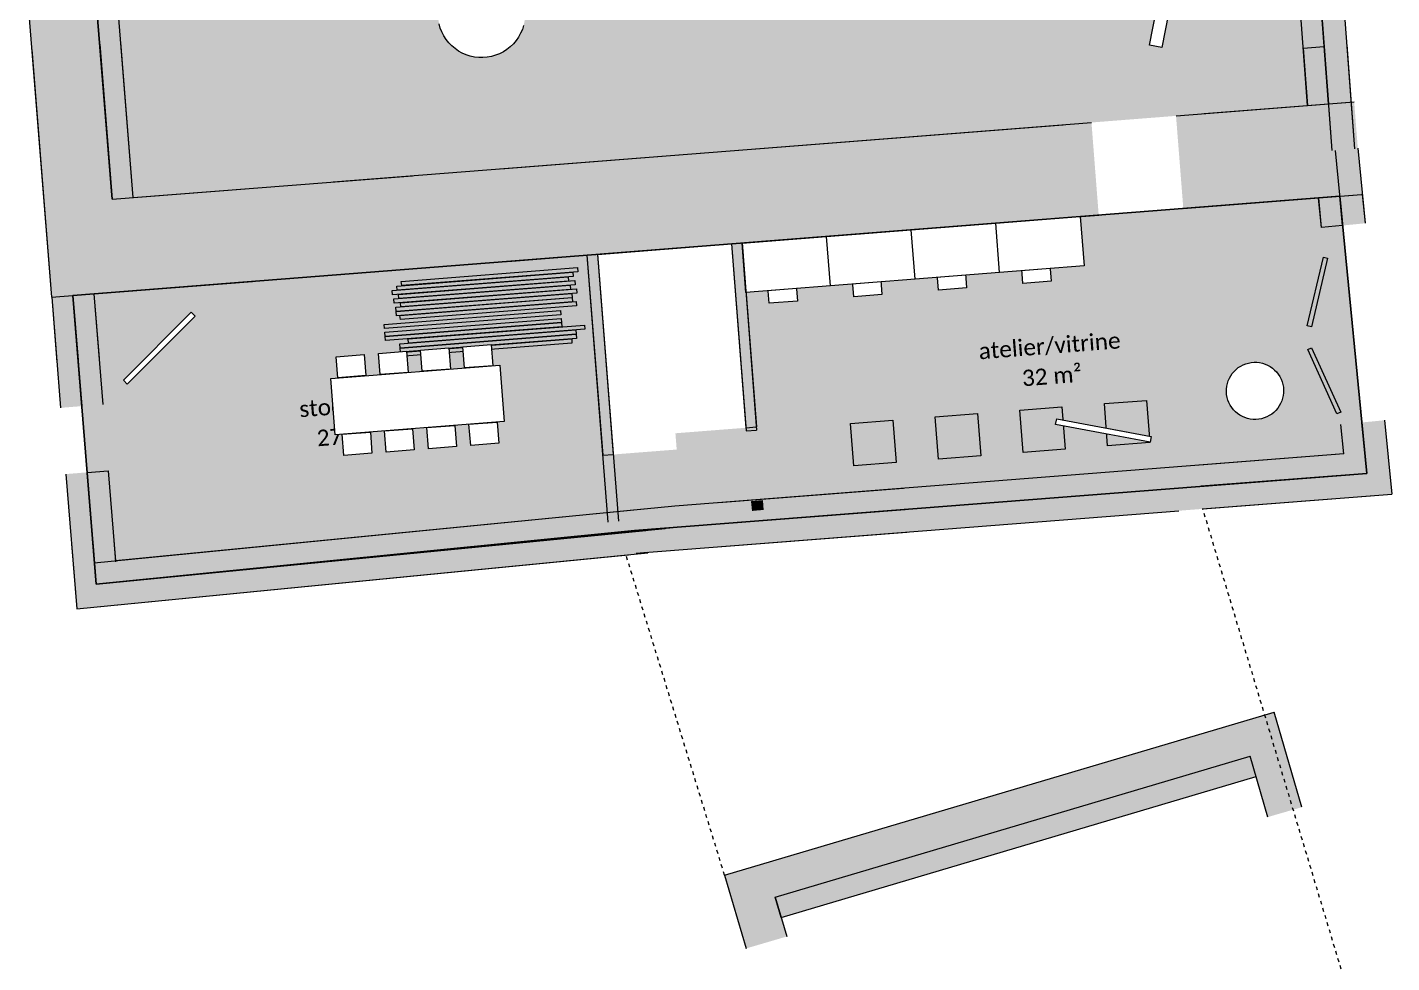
# Model space of a CAD drawing. Header units: centimetres. Extents: x 10777404 to 11746451, y 12092156 to 13482747.
# Drawn here: x 11710061 to 11711991, y 12096454 to 12097777 of the extents above; entities that cross this region are included whole.
import ezdxf

# ---------------------------------------------------------------- set-up
doc = ezdxf.new("R2010")
doc.units = ezdxf.units.CM
doc.header["$LTSCALE"] = 5
doc.linetypes.add('Lijnpatroon-1', pattern=[2.12, 1.06, -1.06])
doc.linetypes.add('Lijnpatroon-11', pattern=[1.058075, 0.705383, -0.352692])
for name, color, linetype, lineweight, true_color in [('_Nieuw-1 stippelijn', 7, 'Lijnpatroon-1', 5, 0x324a9a), ('_Nieuw-4 massa', 7, 'Continuous', 5, 0x324a9a), ('Lijnen-meubilair los', 7, 'Continuous', 5, 0x4c4c4c), ('Oppervlakte-netto', 5, 'Continuous', 5, 0x0000ff)]:
    doc.layers.add(name, color=color, linetype=linetype, lineweight=lineweight, true_color=true_color)
for name, color, linetype, lineweight in [('Bestaand-4 massa', 7, 'Continuous', 5), ('Lijnen-meubilair vast', 7, 'Continuous', 5), ('Tekst-ruimtelabel', 7, 'Lijnpatroon-11', 13)]:
    doc.layers.add(name, color=color, linetype=linetype, lineweight=lineweight)
doc.styles.add('Corbel', font='')
doc.styles.get('Corbel').set_extended_font_data('Corbel')

# ---------------------------------------------------------------- blocks, each defined once
blk = doc.blocks.new('Groep-28')
at = {"color": 255}
blk.add_wipeout([(-4299136.7, -3891869.4), (-4298897.5, -3891850.7), (-4298891.2, -3891930.4), (-4299130.5, -3891949.2)], dxfattribs=at).dxf.layer = 'Lijnen-meubilair los'
at = {"layer": 'Lijnen-meubilair los', "flags": 128}
blk.add_lwpolyline([(-4299136.7, -3891869.4), (-4298897.5, -3891850.7), (-4298891.2, -3891930.4), (-4299130.5, -3891949.2)], close=True, dxfattribs=at)
at = {"color": 255}
for points in [[(-4299126.8, -3891868.6), (-4299129.1, -3891838.7), (-4299089.2, -3891835.6), (-4299086.9, -3891865.5)], [(-4299066.9, -3891863.9), (-4299069.3, -3891834), (-4299029.4, -3891830.9), (-4299027.1, -3891860.8)], [(-4299007.1, -3891859.3), (-4299009.5, -3891829.3), (-4298969.6, -3891826.2), (-4298967.3, -3891856.1)], [(-4298947.3, -3891854.6), (-4298949.7, -3891824.7), (-4298909.8, -3891821.5), (-4298907.4, -3891851.4)], [(-4298998.5, -3891968.9), (-4299000.9, -3891939), (-4298961, -3891935.9), (-4298958.7, -3891965.8)], [(-4298938.7, -3891964.2), (-4298941.1, -3891934.3), (-4298901.2, -3891931.2), (-4298898.8, -3891961.1)], [(-4299118.2, -3891978.3), (-4299120.5, -3891948.4), (-4299080.6, -3891945.3), (-4299078.3, -3891975.2)], [(-4299058.3, -3891973.6), (-4299060.7, -3891943.7), (-4299020.8, -3891940.6), (-4299018.5, -3891970.5)]]:
    blk.add_wipeout(points, dxfattribs=at).dxf.layer = 'Lijnen-meubilair los'
at = {"layer": 'Lijnen-meubilair los', "flags": 128}
for points in [[(-4299126.8, -3891868.6), (-4299129.1, -3891838.7), (-4299089.2, -3891835.6), (-4299086.9, -3891865.5)], [(-4299066.9, -3891863.9), (-4299069.3, -3891834), (-4299029.4, -3891830.9), (-4299027.1, -3891860.8)], [(-4299007.1, -3891859.3), (-4299009.5, -3891829.3), (-4298969.6, -3891826.2), (-4298967.3, -3891856.1)], [(-4298947.3, -3891854.6), (-4298949.7, -3891824.7), (-4298909.8, -3891821.5), (-4298907.4, -3891851.4)], [(-4298998.5, -3891968.9), (-4299000.9, -3891939), (-4298961, -3891935.9), (-4298958.7, -3891965.8)], [(-4298938.7, -3891964.2), (-4298941.1, -3891934.3), (-4298901.2, -3891931.2), (-4298898.8, -3891961.1)], [(-4299118.2, -3891978.3), (-4299120.5, -3891948.4), (-4299080.6, -3891945.3), (-4299078.3, -3891975.2)], [(-4299058.3, -3891973.6), (-4299060.7, -3891943.7), (-4299020.8, -3891940.6), (-4299018.5, -3891970.5)]]:
    blk.add_lwpolyline(points, close=True, dxfattribs=at)
blk = doc.blocks.new('Groep-29')
at = {"color": 255}
blk.add_wipeout([(-4298479.7, -3891720.1), (-4298476.6, -3891760), (-4298516.5, -3891763.1), (-4298519.6, -3891723.3)], dxfattribs=at).dxf.layer = 'Lijnen-meubilair los'
at = {"layer": 'Lijnen-meubilair los', "flags": 128}
blk.add_lwpolyline([(-4298479.7, -3891720.1), (-4298476.6, -3891760), (-4298516.5, -3891763.1), (-4298519.6, -3891723.3)], close=True, dxfattribs=at)
at = {"color": 255}
blk.add_wipeout([(-4298429.8, -3891738.3), (-4298549.4, -3891747.7), (-4298554.9, -3891677.9), (-4298435.3, -3891668.5)], dxfattribs=at).dxf.layer = 'Lijnen-meubilair los'
at = {"layer": 'Lijnen-meubilair los', "flags": 128}
blk.add_lwpolyline([(-4298429.8, -3891738.3), (-4298549.4, -3891747.7), (-4298554.9, -3891677.9), (-4298435.3, -3891668.5)], close=True, dxfattribs=at)
blk = doc.blocks.new('Groep-30')
at = {"color": 255}
blk.add_wipeout([(-4298360.1, -3891710.8), (-4298356.9, -3891750.6), (-4298396.8, -3891753.8), (-4298399.9, -3891713.9)], dxfattribs=at).dxf.layer = 'Lijnen-meubilair los'
at = {"layer": 'Lijnen-meubilair los', "flags": 128}
blk.add_lwpolyline([(-4298360.1, -3891710.8), (-4298356.9, -3891750.6), (-4298396.8, -3891753.8), (-4298399.9, -3891713.9)], close=True, dxfattribs=at)
at = {"color": 255}
blk.add_wipeout([(-4298310.2, -3891728.9), (-4298429.8, -3891738.3), (-4298435.3, -3891668.5), (-4298315.6, -3891659.1)], dxfattribs=at).dxf.layer = 'Lijnen-meubilair los'
at = {"layer": 'Lijnen-meubilair los', "flags": 128}
blk.add_lwpolyline([(-4298310.2, -3891728.9), (-4298429.8, -3891738.3), (-4298435.3, -3891668.5), (-4298315.6, -3891659.1)], close=True, dxfattribs=at)
blk = doc.blocks.new('Groep-31')
at = {"color": 255}
blk.add_wipeout([(-4298240.4, -3891701.4), (-4298237.3, -3891741.3), (-4298277.2, -3891744.4), (-4298280.3, -3891704.5)], dxfattribs=at).dxf.layer = 'Lijnen-meubilair los'
at = {"layer": 'Lijnen-meubilair los', "flags": 128}
blk.add_lwpolyline([(-4298240.4, -3891701.4), (-4298237.3, -3891741.3), (-4298277.2, -3891744.4), (-4298280.3, -3891704.5)], close=True, dxfattribs=at)
at = {"color": 255}
blk.add_wipeout([(-4298190.5, -3891719.5), (-4298310.2, -3891728.9), (-4298315.6, -3891659.1), (-4298196, -3891649.8)], dxfattribs=at).dxf.layer = 'Lijnen-meubilair los'
at = {"layer": 'Lijnen-meubilair los', "flags": 128}
blk.add_lwpolyline([(-4298190.5, -3891719.5), (-4298310.2, -3891728.9), (-4298315.6, -3891659.1), (-4298196, -3891649.8)], close=True, dxfattribs=at)
blk = doc.blocks.new('Groep-32')
at = {"color": 255}
blk.add_wipeout([(-4298120.8, -3891692), (-4298117.7, -3891731.9), (-4298157.6, -3891735), (-4298160.7, -3891695.1)], dxfattribs=at).dxf.layer = 'Lijnen-meubilair los'
at = {"layer": 'Lijnen-meubilair los', "flags": 128}
blk.add_lwpolyline([(-4298120.8, -3891692), (-4298117.7, -3891731.9), (-4298157.6, -3891735), (-4298160.7, -3891695.1)], close=True, dxfattribs=at)
at = {"color": 255}
blk.add_wipeout([(-4298070.9, -3891710.2), (-4298190.5, -3891719.5), (-4298196, -3891649.8), (-4298076.4, -3891640.4)], dxfattribs=at).dxf.layer = 'Lijnen-meubilair los'
at = {"layer": 'Lijnen-meubilair los', "flags": 128}
blk.add_lwpolyline([(-4298070.9, -3891710.2), (-4298190.5, -3891719.5), (-4298196, -3891649.8), (-4298076.4, -3891640.4)], close=True, dxfattribs=at)

msp = doc.modelspace()

# ---------------------------------------------------------------- hatches: boundary and pattern name
at = {"layer": 'Oppervlakte-netto', "linetype": 'Continuous', "lineweight": 0, "true_color": 0xcd9590, "transparency": 33554623}
for points in [[(11710211.4, 12097536.6), (11710210.8, 12097536.4), (11711872.1, 12097666.5), (11711818.6, 12098391.3), (11710148.7, 12098318.2), (11710177.5, 12097959.5), (11710147.6, 12097957), (11710163.9, 12097753.5), (11710193.8, 12097755.9)], [(11710163, 12097308.6), (11710133.2, 12097306.2), (11710154, 12097049), (11710183.7, 12097051.4), (11710186, 12097022.4), (11710881.6, 12097090.5), (11710853.1, 12097455), (11710155.6, 12097400.4)]]:
    msp.add_hatch(color=33, dxfattribs=at).paths.add_polyline_path(points)
at = {"layer": 'Tekst-ruimtelabel', "linetype": 'Continuous', "lineweight": 0, "true_color": 0xffde74, "transparency": 33554623}
msp.add_hatch(color=41, dxfattribs=at).paths.add_polyline_path([(11711719.4, 12097157.9), (11711923.5, 12097173.8), (11711919.4, 12097215.3), (11711949.3, 12097218.3), (11711922, 12097496.9), (11711892.1, 12097494), (11711888.1, 12097535.5), (11711888.8, 12097536.1), (11711072.4, 12097472.2), (11711079.8, 12097380.3), (11711084.5, 12097318.3), (11711100.8, 12097109.5), (11711300.6, 12097125.1), (11711303, 12097095.2), (11711721.7, 12097128)])

# ---------------------------------------------------------------- linework, layer by layer
at = {"layer": '_Nieuw-1 stippelijn'}
for p, q in [((11711941.3, 12096373.9), (11711724.2, 12097096.1)), ((11711047.8, 12096577.8), (11710908.4, 12097030.8))]:
    msp.add_line(p, q, dxfattribs=at)
at = {"layer": '_Nieuw-4 massa', "transparency": 33554687}
for p, q in [((11711902, 12097668.8), (11711848.5, 12098393.5)), ((11711872.1, 12097666.5), (11711818.6, 12098391.3)), ((11710181.5, 12097534.1), (11710118.7, 12098316.9)), ((11710211.4, 12097536.4), (11710148.6, 12098319.3)), ((11710181.5, 12097534.1), (11710163.9, 12097753.5)), ((11710211.4, 12097536.6), (11710193.8, 12097755.9)), ((11711866.1, 12097747.8), (11711896, 12097750)), ((11711866.1, 12097747.8), (11711872.1, 12097666.6)), ((11711896, 12097750), (11711902, 12097668.8)), ((11711872.1, 12097666.6), (11711902, 12097668.8)), ((11711917.9, 12097538.5), (11711888, 12097535.6)), ((11711892.1, 12097494), (11711888, 12097535.6)), ((11711892.1, 12097494), (11711888.1, 12097535.5)), ((11711922, 12097496.9), (11711917.9, 12097538.5)), ((11711922, 12097496.9), (11711917.9, 12097538.4)), ((11711922, 12097496.9), (11711892.1, 12097494)), ((11711057.5, 12097471), (11711078.2, 12097206.4)), ((11711072.4, 12097472.2), (11711093.1, 12097207.6)), ((11710853.1, 12097455), (11710882.7, 12097077.3)), ((11710868.1, 12097456.2), (11710897.6, 12097078.5)), ((11710868.1, 12097456.1), (11710890.2, 12097173)), ((11710125.7, 12097398), (11710133.1, 12097306.2)), ((11710125.7, 12097398), (11710138.3, 12097241.4)), ((11710155.6, 12097400.4), (11710163, 12097308.6)), ((11710155.6, 12097400.4), (11710168.2, 12097243.8)), ((11711956.3, 12097146.3), (11711949.3, 12097218.3)), ((11711956.3, 12097146.3), (11711949.3, 12097218.3)), ((11711077.9, 12097210.8), (11711092.8, 12097211.9)), ((11711078.2, 12097206.4), (11711093.1, 12097207.6)), ((11711923.5, 12097173.8), (11711919.4, 12097215.3)), ((11711923.5, 12097173.8), (11711919.4, 12097215.3)), ((11710875.3, 12097171.9), (11710890.2, 12097173)), ((11711923.5, 12097173.8), (11711719.4, 12097157.9)), ((11710146, 12097147.7), (11710175.9, 12097150.1)), ((11710146, 12097147.7), (11710158.7, 12096989.6)), ((11710175.9, 12097150.1), (11710186.2, 12097022.5)), ((11711956.3, 12097146.3), (11710979.9, 12097069.9)), ((11711956.3, 12097146.3), (11711721.7, 12097128)), ((11711300.6, 12097125.1), (11711039.1, 12097104.7)), ((11711086, 12097106.7), (11711100.9, 12097107.9)), ((11711086, 12097106.7), (11711087, 12097093.3)), ((11711100.9, 12097107.9), (11711102, 12097094.5)), ((11710933.3, 12097095.5), (11710155.8, 12097019.5)), ((11710977.2, 12097099.8), (11710186.2, 12097022.5)), ((11711303, 12097095.2), (11711041.5, 12097074.8)), ((11710979.9, 12097069.9), (11710158.7, 12096989.6)), ((11710936.2, 12097065.7), (11710158.7, 12096989.6)), ((11710153.8, 12097049), (11710156.2, 12097018.8)), ((11710183.7, 12097051.4), (11710186.1, 12097021.2)), ((11711119.4, 12096546.9), (11711791.2, 12096746.1)), ((11711127.9, 12096518.1), (11711799.7, 12096717.4)), ((11711127.9, 12096518.1), (11711119.4, 12096546.9))]:
    msp.add_line(p, q, dxfattribs=at)
at = {"layer": '_Nieuw-4 massa', "color": 175, "true_color": 0x324a9a, "transparency": 33554687}
for points in [[(11711902, 12097668.8), (11711872.1, 12097666.5), (11711848.5, 12098393.5), (11711818.6, 12098391.3)], [(11710211.4, 12097536.4), (11710181.5, 12097534.1), (11710148.6, 12098319.3), (11710118.7, 12098316.9)], [(11710211.4, 12097536.6), (11710181.5, 12097534.1), (11710193.8, 12097755.9), (11710163.9, 12097753.5)], [(11711866.1, 12097747.8), (11711896, 12097750), (11711872.1, 12097666.6), (11711902, 12097668.8)], [(11711922, 12097496.9), (11711892.1, 12097494), (11711917.9, 12097538.5), (11711888, 12097535.6)], [(11711922, 12097496.9), (11711892.1, 12097494), (11711917.9, 12097538.4), (11711888.1, 12097535.5)], [(11711057.5, 12097471), (11711072.4, 12097472.2), (11711078.2, 12097206.4), (11711093.1, 12097207.6)], [(11710853.1, 12097455), (11710868.1, 12097456.2), (11710882.7, 12097077.3), (11710897.6, 12097078.5)], [(11710125.7, 12097398), (11710155.6, 12097400.4), (11710133.1, 12097306.2), (11710163, 12097308.6)], [(11710125.7, 12097398), (11710155.6, 12097400.4), (11710138.3, 12097241.4), (11710168.2, 12097243.8)], [(11711956.3, 12097146.3), (11711923.5, 12097173.8), (11711949.3, 12097218.3), (11711919.4, 12097215.3)], [(11711956.3, 12097146.3), (11711923.5, 12097173.8), (11711949.3, 12097218.3), (11711919.4, 12097215.3)], [(11711923.5, 12097173.8), (11711956.3, 12097146.3), (11711719.4, 12097157.9), (11711721.7, 12097128)], [(11710146, 12097147.7), (11710175.9, 12097150.1), (11710158.7, 12096989.6), (11710186.2, 12097022.5)], [(11711300.6, 12097125.1), (11711303, 12097095.2), (11711039.1, 12097104.7), (11711041.5, 12097074.8)], [(11711086, 12097106.7), (11711100.9, 12097107.9), (11711087, 12097093.3), (11711102, 12097094.5)], [(11710933.3, 12097095.5), (11710936.2, 12097065.7), (11710155.8, 12097019.5), (11710158.7, 12096989.6)], [(11710977.2, 12097099.8), (11710979.9, 12097069.9), (11710186.2, 12097022.5), (11710158.7, 12096989.6)], [(11710153.8, 12097049), (11710183.7, 12097051.4), (11710156.2, 12097018.8), (11710186.1, 12097021.2)], [(11711127.9, 12096518.1), (11711119.4, 12096546.9), (11711799.7, 12096717.4), (11711791.2, 12096746.1)]]:
    msp.add_solid(points, dxfattribs=at)
at = {"layer": 'Bestaand-4 massa', "transparency": 33554687}
for p, q in [((11711873.7, 12098486.9), (11711938.7, 12097605.5)), ((11710014.9, 12098404.4), (11710095.8, 12097395.6)), ((11711848.5, 12098393.7), (11711906.8, 12097603.1)), ((11710118.7, 12098316.9), (11710181.5, 12097534.1)), ((11710067.7, 12097745.8), (11710095.8, 12097395.6)), ((11710163.9, 12097753.5), (11710181.5, 12097534.1)), ((11711896, 12097750), (11711906.8, 12097603.1)), ((11711927.9, 12097752.3), (11711938.7, 12097605.5)), ((11711686.3, 12097651.9), (11711938.3, 12097671.7)), ((11711726.2, 12097655.1), (11711938.3, 12097671.7)), ((11710730.7, 12097577.1), (11711566.7, 12097642.6)), ((11710494.2, 12097558.6), (11711526.8, 12097639.5)), ((11711911.6, 12097603.1), (11711922, 12097496.9)), ((11711943.4, 12097606.2), (11711953.8, 12097500)), ((11710211.4, 12097536.4), (11710606.1, 12097567.3)), ((11710181.5, 12097534.1), (11710369.5, 12097548.8)), ((11711696.6, 12097521), (11711948.5, 12097540.8)), ((11711736.4, 12097524.2), (11711948.5, 12097540.8)), ((11711917.9, 12097538.1), (11711922, 12097496.9)), ((11711949.8, 12097541.2), (11711953.8, 12097500)), ((11710504.4, 12097427.7), (11711537.1, 12097508.6)), ((11711072.4, 12097472.2), (11711576.9, 12097511.7)), ((11710868.1, 12097456.1), (11711057.5, 12097471)), ((11710125.9, 12097398), (11710379.8, 12097417.9)), ((11710095.8, 12097395.6), (11710096, 12097395.7)), ((11710096, 12097395.7), (11710103.4, 12097303.8)), ((11710096, 12097395.7), (11710108.6, 12097239)), ((11710125.9, 12097398), (11710133.3, 12097306.2)), ((11710125.9, 12097398), (11710138.5, 12097241.4)), ((11711949.3, 12097218.3), (11711956.3, 12097146.3)), ((11711949.3, 12097218.3), (11711956.3, 12097146.3)), ((11711981.1, 12097221.4), (11711991.4, 12097117)), ((11711981.1, 12097221.4), (11711991.4, 12097117)), ((11710116.1, 12097145.3), (11710131.4, 12096954.8)), ((11710146, 12097147.7), (11710158.7, 12096989.6)), ((11710920.4, 12097065.3), (11711956.3, 12097146.3)), ((11711721.7, 12097128), (11711956.3, 12097146.3)), ((11711723.1, 12097096), (11711991.4, 12097117)), ((11711724.2, 12097096.1), (11711991.4, 12097117)), ((11710922.8, 12097033.4), (11711690.5, 12097093.4)), ((11711041.5, 12097074.8), (11711303, 12097095.2)), ((11710158.7, 12096989.6), (11710963.5, 12097068.3)), ((11710158.7, 12096989.6), (11710936.2, 12097065.7)), ((11710920.4, 12097065.3), (11710936.8, 12097066.6)), ((11711044, 12097042.8), (11711305.5, 12097063.3)), ((11710124.1, 12097046.6), (11710131.4, 12096954.8)), ((11710154, 12097049), (11710158.7, 12096989.6)), ((11710131.4, 12096954.8), (11710939.4, 12097033.8)), ((11710131.4, 12096954.8), (11710912, 12097031.1)), ((11710922.8, 12097033.4), (11710939.3, 12097034.7)), ((11711047.8, 12096577.8), (11711825.3, 12096808.4)), ((11711864.2, 12096674.1), (11711825.3, 12096808.4)), ((11711119.4, 12096546.9), (11711791.3, 12096746.2)), ((11711816.2, 12096660.2), (11711791.3, 12096746.2)), ((11711047.8, 12096577.8), (11711078.1, 12096474.3)), ((11711119.4, 12096546.9), (11711135.7, 12096491.2))]:
    msp.add_line(p, q, dxfattribs=at)
at = {"layer": 'Bestaand-4 massa'}
for points in [[(11710125.9, 12097398), (11710125.9, 12097398), (11710158.7, 12096989.6), (11710158.7, 12096989.6), (11710125.9, 12097398)], [(11710920.4, 12097065.3), (11710920.4, 12097065.3), (11711956.3, 12097146.3), (11711956.3, 12097146.3), (11710920.4, 12097065.3)], [(11710158.7, 12096989.6), (11710158.7, 12096989.6), (11710920.4, 12097065.3), (11710920.4, 12097065.3), (11710158.7, 12096989.6)]]:
    msp.add_lwpolyline(points, dxfattribs=at)
at = {"layer": 'Bestaand-4 massa', "color": 7, "transparency": 33554687}
for points in [[(11711848.5, 12098393.7), (11711873.7, 12098486.9), (11711906.8, 12097603.1), (11711938.7, 12097605.5)], [(11710014.9, 12098404.4), (11710118.7, 12098316.9), (11710095.8, 12097395.6), (11710181.5, 12097534.1)], [(11710095.8, 12097395.6), (11710181.5, 12097534.1), (11710067.7, 12097745.8), (11710163.9, 12097753.5)], [(11711896, 12097750), (11711927.9, 12097752.3), (11711906.8, 12097603.1), (11711938.7, 12097605.5)], [(11711696.6, 12097521), (11711686.3, 12097651.9), (11711948.5, 12097540.8), (11711938.3, 12097671.7)], [(11711736.4, 12097524.2), (11711726.2, 12097655.1), (11711948.5, 12097540.8), (11711938.3, 12097671.7)], [(11710504.4, 12097427.7), (11710494.2, 12097558.6), (11711537.1, 12097508.6), (11711526.8, 12097639.5)], [(11711911.6, 12097603.1), (11711943.4, 12097606.2), (11711922, 12097496.9), (11711953.8, 12097500)], [(11710369.5, 12097548.8), (11710181.5, 12097534.1), (11710379.8, 12097417.9), (11710095.8, 12097395.6)], [(11711917.9, 12097538.1), (11711949.8, 12097541.2), (11711922, 12097496.9), (11711953.8, 12097500)], [(11710133.3, 12097306.2), (11710125.9, 12097398), (11710103.4, 12097303.8), (11710096, 12097395.7)], [(11710138.5, 12097241.4), (11710125.9, 12097398), (11710108.6, 12097239), (11710096, 12097395.7)], [(11711949.3, 12097218.3), (11711981.1, 12097221.4), (11711956.3, 12097146.3), (11711991.4, 12097117)], [(11711949.3, 12097218.3), (11711981.1, 12097221.4), (11711956.3, 12097146.3), (11711991.4, 12097117)], [(11710116.1, 12097145.3), (11710146, 12097147.7), (11710131.4, 12096954.8), (11710158.7, 12096989.6)], [(11710922.8, 12097033.4), (11710920.4, 12097065.3), (11711991.4, 12097117), (11711956.3, 12097146.3)], [(11711724.2, 12097096.1), (11711721.7, 12097128), (11711991.4, 12097117), (11711956.3, 12097146.3)], [(11711044, 12097042.8), (11711041.5, 12097074.8), (11711305.5, 12097063.3), (11711303, 12097095.2)], [(11710131.4, 12096954.8), (11710158.7, 12096989.6), (11710912, 12097031.1), (11710963.5, 12097068.3)], [(11710131.4, 12096954.8), (11710158.7, 12096989.6), (11710939.4, 12097033.8), (11710936.2, 12097065.7)], [(11710922.8, 12097033.4), (11710920.4, 12097065.3), (11710939.3, 12097034.7), (11710936.8, 12097066.6)], [(11710124.1, 12097046.6), (11710154, 12097049), (11710131.4, 12096954.8), (11710158.7, 12096989.6)], [(11711119.4, 12096546.9), (11711047.8, 12096577.8), (11711791.3, 12096746.2), (11711825.3, 12096808.4)], [(11711864.2, 12096674.1), (11711816.2, 12096660.2), (11711825.3, 12096808.4), (11711791.3, 12096746.2)], [(11711047.8, 12096577.8), (11711119.4, 12096546.9), (11711078.1, 12096474.3), (11711135.7, 12096491.2)]]:
    msp.add_solid(points, dxfattribs=at)

# ---------------------------------------------------------------- texts
at = {"layer": 'Tekst-ruimtelabel', "attachment_point": 2, "rotation": 4.4795, "line_spacing_factor": 1.119614, "style": 'Corbel'}
for s, insert, char_height in [('atelier/vitrine\\P32 m² ', (11711506.5, 12097338.3), 22.967), ('stockage\\P27 m² ', (11710509.1, 12097253.5), 22.97)]:
    msp.add_mtext(s, dxfattribs=dict(at, insert=insert, char_height=char_height))

# ---------------------------------------------------------------- next in the draw order: wipeouts: each hides what was drawn before it
at = {"color": 255}
for points in [[(11711746, 12098247.5), (11711763.2, 12098244.1), (11711666, 12097748.5), (11711648.8, 12097751.9)], [(11710757.4, 12097826.8), (11710760.2, 12097821.4), (11710762.4, 12097815.8), (11710764, 12097810), (11710765.1, 12097804), (11710765.6, 12097798), (11710765.5, 12097792), (11710764.8, 12097786), (11710763.5, 12097780), (11710761.7, 12097774.3), (11710759.3, 12097768.7), (11710756.3, 12097763.4), (11710752.9, 12097758.5), (11710749, 12097753.9), (11710744.6, 12097749.7), (11710739.9, 12097745.9), (11710734.8, 12097742.6), (11710729.4, 12097739.8), (11710723.8, 12097737.6), (11710718, 12097736), (11710712, 12097734.9), (11710706, 12097734.4), (11710700, 12097734.5), (11710694, 12097735.2), (11710688, 12097736.5), (11710682.3, 12097738.3), (11710676.7, 12097740.7), (11710671.4, 12097743.7), (11710666.5, 12097747.1), (11710661.9, 12097751), (11710657.7, 12097755.4), (11710653.9, 12097760.1), (11710650.6, 12097765.2), (11710647.8, 12097770.6), (11710645.6, 12097776.2), (11710644, 12097782), (11710642.9, 12097788), (11710642.4, 12097794), (11710642.5, 12097800), (11710643.2, 12097806), (11710644.5, 12097812), (11710646.3, 12097817.7), (11710648.7, 12097823.3), (11710651.7, 12097828.6), (11710655.1, 12097833.5), (11710659, 12097838.1), (11710663.4, 12097842.3), (11710668.1, 12097846.1), (11710673.2, 12097849.4), (11710678.6, 12097852.2), (11710684.2, 12097854.4), (11710690, 12097856), (11710696, 12097857.1), (11710702, 12097857.6), (11710708, 12097857.5), (11710714, 12097856.8), (11710720, 12097855.5), (11710725.7, 12097853.7), (11710731.3, 12097851.3), (11710736.6, 12097848.3), (11710741.5, 12097844.9), (11710746.1, 12097841), (11710750.3, 12097836.6), (11710754.1, 12097831.9)], [(11711418, 12097449.1), (11711517.7, 12097456.9), (11711518.2, 12097450.9), (11711418.5, 12097443.1)], [(11711871.8, 12097354.9), (11711894.7, 12097452.3), (11711900.5, 12097450.9), (11711877.7, 12097353.5)], [(11710590.5, 12097417.8), (11710839.7, 12097437.4), (11710840.2, 12097431.4), (11710591, 12097411.9)], [(11711121.2, 12097425.8), (11711220.9, 12097433.6), (11711221.4, 12097427.6), (11711121.7, 12097419.8)], [(11711259.2, 12097436.6), (11711358.9, 12097444.4), (11711359.3, 12097438.5), (11711259.6, 12097430.6)], [(11711878, 12097323.8), (11711919.3, 12097232.8), (11711913.9, 12097230.3), (11711872.5, 12097321.4)], [(11711465.2, 12097235.6), (11711525, 12097240.3), (11711529.7, 12097180.4), (11711469.9, 12097175.8)], [(11711584.9, 12097244.9), (11711644.7, 12097249.6), (11711649.4, 12097189.8), (11711589.5, 12097185.1)], [(11711226, 12097216.9), (11711285.8, 12097221.5), (11711290.5, 12097161.7), (11711230.6, 12097157)], [(11711345.6, 12097226.2), (11711405.4, 12097230.9), (11711410.1, 12097171.1), (11711350.3, 12097166.4)]]:
    msp.add_wipeout(points, dxfattribs=at).dxf.layer = 'Lijnen-meubilair los'

# ---------------------------------------------------------------- next in the draw order: linework, layer by layer
at = {"layer": '_Nieuw-4 massa', "transparency": 33554687}
msp.add_line((11711923.5, 12097173.8), (11710977.2, 12097099.8), dxfattribs=at)
at = {"layer": '_Nieuw-4 massa', "color": 175, "true_color": 0x324a9a, "transparency": 33554687}
msp.add_solid([(11711923.5, 12097173.8), (11711956.3, 12097146.3), (11710977.2, 12097099.8), (11710979.9, 12097069.9)], dxfattribs=at)
at = {"layer": 'Bestaand-4 massa', "transparency": 33554687}
msp.add_line((11710741, 12097446.2), (11710853.1, 12097455), dxfattribs=at)
at = {"layer": 'Bestaand-4 massa'}
msp.add_lwpolyline([(11711956.3, 12097146.3), (11711956.3, 12097146.3), (11711917.9, 12097538.4), (11711917.9, 12097538.4), (11711956.3, 12097146.3)], dxfattribs=at)
at = {"layer": 'Bestaand-4 massa', "color": 7, "transparency": 33554687}
msp.add_solid([(11710741, 12097446.2), (11710730.7, 12097577.1), (11711576.9, 12097511.7), (11711566.7, 12097642.6)], dxfattribs=at)
at = {"layer": 'Lijnen-meubilair los', "flags": 128}
for points in [[(11711746, 12098247.5), (11711763.2, 12098244.1), (11711666, 12097748.5), (11711648.8, 12097751.9)], [(11711418, 12097449.1), (11711517.7, 12097456.9), (11711518.2, 12097450.9), (11711418.5, 12097443.1)], [(11711871.8, 12097354.9), (11711894.7, 12097452.3), (11711900.5, 12097450.9), (11711877.7, 12097353.5)], [(11710590.5, 12097417.8), (11710839.7, 12097437.4), (11710840.2, 12097431.4), (11710591, 12097411.9)], [(11711121.2, 12097425.8), (11711220.9, 12097433.6), (11711221.4, 12097427.6), (11711121.7, 12097419.8)], [(11711259.2, 12097436.6), (11711358.9, 12097444.4), (11711359.3, 12097438.5), (11711259.6, 12097430.6)], [(11711878, 12097323.8), (11711919.3, 12097232.8), (11711913.9, 12097230.3), (11711872.5, 12097321.4)], [(11711465.2, 12097235.6), (11711525, 12097240.3), (11711529.7, 12097180.4), (11711469.9, 12097175.8)], [(11711584.9, 12097244.9), (11711644.7, 12097249.6), (11711649.4, 12097189.8), (11711589.5, 12097185.1)], [(11711226, 12097216.9), (11711285.8, 12097221.5), (11711290.5, 12097161.7), (11711230.6, 12097157)], [(11711345.6, 12097226.2), (11711405.4, 12097230.9), (11711410.1, 12097171.1), (11711350.3, 12097166.4)]]:
    msp.add_lwpolyline(points, close=True, dxfattribs=at)
msp.add_lwpolyline([(11710763.5, 12097780), (11710761.7, 12097774.3), (11710759.3, 12097768.7), (11710756.3, 12097763.4), (11710752.9, 12097758.5), (11710749, 12097753.9), (11710744.6, 12097749.7), (11710739.9, 12097745.9), (11710734.8, 12097742.6), (11710729.4, 12097739.8), (11710723.8, 12097737.6), (11710718, 12097736), (11710712, 12097734.9), (11710706, 12097734.4), (11710700, 12097734.5), (11710694, 12097735.2), (11710688, 12097736.5), (11710682.3, 12097738.3), (11710676.7, 12097740.7), (11710671.4, 12097743.7), (11710666.5, 12097747.1), (11710661.9, 12097751), (11710657.7, 12097755.4), (11710653.9, 12097760.1), (11710650.6, 12097765.2), (11710647.8, 12097770.6), (11710645.6, 12097776.2), (11710644, 12097782)], dxfattribs=at)

# ---------------------------------------------------------------- next in the draw order: wipeouts: each hides what was drawn before it
at = {"color": 255}
msp.add_wipeout([(11710584, 12097411.3), (11710833.2, 12097430.9), (11710833.7, 12097424.9), (11710584.4, 12097405.3)], dxfattribs=at).dxf.layer = 'Lijnen-meubilair los'

# ---------------------------------------------------------------- next in the draw order: linework, layer by layer
at = {"layer": 'Lijnen-meubilair los', "flags": 128}
msp.add_lwpolyline([(11710584, 12097411.3), (11710833.2, 12097430.9), (11710833.7, 12097424.9), (11710584.4, 12097405.3)], close=True, dxfattribs=at)

# ---------------------------------------------------------------- next in the draw order: wipeouts: each hides what was drawn before it
at = {"color": 255}
msp.add_wipeout([(11710577.4, 12097404.8), (11710826.7, 12097424.3), (11710827.1, 12097418.3), (11710577.9, 12097398.8)], dxfattribs=at).dxf.layer = 'Lijnen-meubilair los'

# ---------------------------------------------------------------- next in the draw order: linework, layer by layer
at = {"layer": 'Lijnen-meubilair los', "flags": 128}
msp.add_lwpolyline([(11710577.4, 12097404.8), (11710826.7, 12097424.3), (11710827.1, 12097418.3), (11710577.9, 12097398.8)], close=True, dxfattribs=at)

# ---------------------------------------------------------------- next in the draw order: wipeouts: each hides what was drawn before it
at = {"color": 255}
msp.add_wipeout([(11710586.5, 12097399.5), (11710835.8, 12097419.1), (11710836.2, 12097413.1), (11710587, 12097393.5)], dxfattribs=at).dxf.layer = 'Lijnen-meubilair los'

# ---------------------------------------------------------------- next in the draw order: linework, layer by layer
at = {"layer": 'Lijnen-meubilair los', "flags": 128}
msp.add_lwpolyline([(11710586.5, 12097399.5), (11710835.8, 12097419.1), (11710836.2, 12097413.1), (11710587, 12097393.5)], close=True, dxfattribs=at)

# ---------------------------------------------------------------- next in the draw order: wipeouts: each hides what was drawn before it
at = {"color": 255}
msp.add_wipeout([(11710580, 12097393), (11710829.2, 12097412.5), (11710829.7, 12097406.6), (11710580.5, 12097387)], dxfattribs=at).dxf.layer = 'Lijnen-meubilair los'

# ---------------------------------------------------------------- next in the draw order: linework, layer by layer
at = {"layer": 'Lijnen-meubilair los', "flags": 128}
msp.add_lwpolyline([(11710580, 12097393), (11710829.2, 12097412.5), (11710829.7, 12097406.6), (11710580.5, 12097387)], close=True, dxfattribs=at)

# ---------------------------------------------------------------- next in the draw order: wipeouts: each hides what was drawn before it
at = {"color": 255}
msp.add_wipeout([(11710589.1, 12097387.7), (11710838.3, 12097407.3), (11710838.8, 12097401.3), (11710589.6, 12097381.7)], dxfattribs=at).dxf.layer = 'Lijnen-meubilair los'

# ---------------------------------------------------------------- next in the draw order: linework, layer by layer
at = {"layer": 'Lijnen-meubilair los', "flags": 128}
msp.add_lwpolyline([(11710589.1, 12097387.7), (11710838.3, 12097407.3), (11710838.8, 12097401.3), (11710589.6, 12097381.7)], close=True, dxfattribs=at)

# ---------------------------------------------------------------- next in the draw order: wipeouts: each hides what was drawn before it
at = {"color": 255}
msp.add_wipeout([(11710582.6, 12097381.3), (11710831.9, 12097400.8), (11710832.3, 12097394.8), (11710583.1, 12097375.3)], dxfattribs=at).dxf.layer = 'Lijnen-meubilair los'

# ---------------------------------------------------------------- next in the draw order: linework, layer by layer
at = {"layer": 'Lijnen-meubilair los', "flags": 128}
msp.add_lwpolyline([(11710582.6, 12097381.3), (11710831.9, 12097400.8), (11710832.3, 12097394.8), (11710583.1, 12097375.3)], close=True, dxfattribs=at)

# ---------------------------------------------------------------- next in the draw order: wipeouts: each hides what was drawn before it
at = {"color": 255}
msp.add_wipeout([(11710583.1, 12097375.3), (11710832.3, 12097394.9), (11710832.8, 12097388.9), (11710583.6, 12097369.3)], dxfattribs=at).dxf.layer = 'Lijnen-meubilair los'

# ---------------------------------------------------------------- next in the draw order: linework, layer by layer
at = {"layer": 'Lijnen-meubilair los', "flags": 128}
msp.add_lwpolyline([(11710583.1, 12097375.3), (11710832.3, 12097394.9), (11710832.8, 12097388.9), (11710583.6, 12097369.3)], close=True, dxfattribs=at)

# ---------------------------------------------------------------- next in the draw order: wipeouts: each hides what was drawn before it
at = {"color": 255}
msp.add_wipeout([(11710588.6, 12097369.8), (11710837.9, 12097389.4), (11710838.3, 12097383.4), (11710589.1, 12097363.8)], dxfattribs=at).dxf.layer = 'Lijnen-meubilair los'

# ---------------------------------------------------------------- next in the draw order: linework, layer by layer
at = {"layer": 'Bestaand-4 massa', "transparency": 33554687}
msp.add_line((11710095.8, 12097395.6), (11710616.4, 12097436.4), dxfattribs=at)
at = {"layer": 'Bestaand-4 massa'}
msp.add_lwpolyline([(11711917.9, 12097538.4), (11711917.9, 12097538.4), (11710125.9, 12097398), (11710125.9, 12097398), (11711917.9, 12097538.4)], dxfattribs=at)
at = {"layer": 'Bestaand-4 massa', "color": 7, "transparency": 33554687}
msp.add_solid([(11710095.8, 12097395.6), (11710181.5, 12097534.1), (11710616.4, 12097436.4), (11710606.1, 12097567.3)], dxfattribs=at)
at = {"layer": 'Lijnen-meubilair los', "flags": 128}
msp.add_lwpolyline([(11710588.6, 12097369.8), (11710837.9, 12097389.4), (11710838.3, 12097383.4), (11710589.1, 12097363.8)], close=True, dxfattribs=at)

# ---------------------------------------------------------------- next in the draw order: wipeouts: each hides what was drawn before it
at = {"color": 255}
msp.add_wipeout([(11710566.4, 12097357), (11710815.6, 12097376.5), (11710816.1, 12097370.5), (11710566.8, 12097351)], dxfattribs=at).dxf.layer = 'Lijnen-meubilair los'

# ---------------------------------------------------------------- next in the draw order: linework, layer by layer
at = {"layer": 'Lijnen-meubilair los', "flags": 128}
msp.add_lwpolyline([(11710566.4, 12097357), (11710815.6, 12097376.5), (11710816.1, 12097370.5), (11710566.8, 12097351)], close=True, dxfattribs=at)

# ---------------------------------------------------------------- next in the draw order: wipeouts: each hides what was drawn before it
at = {"color": 255}
msp.add_wipeout([(11710567.2, 12097345.9), (11710816.5, 12097365.5), (11710816.9, 12097359.5), (11710567.7, 12097339.9)], dxfattribs=at).dxf.layer = 'Lijnen-meubilair los'

# ---------------------------------------------------------------- next in the draw order: linework, layer by layer
at = {"layer": 'Lijnen-meubilair los', "flags": 128}
msp.add_lwpolyline([(11710567.2, 12097345.9), (11710816.5, 12097365.5), (11710816.9, 12097359.5), (11710567.7, 12097339.9)], close=True, dxfattribs=at)

# ---------------------------------------------------------------- next in the draw order: wipeouts: each hides what was drawn before it
at = {"color": 255}
msp.add_wipeout([(11710567.7, 12097339.9), (11710816.9, 12097359.5), (11710817.4, 12097353.5), (11710568.2, 12097334)], dxfattribs=at).dxf.layer = 'Lijnen-meubilair los'

# ---------------------------------------------------------------- next in the draw order: linework, layer by layer
at = {"layer": 'Lijnen-meubilair los', "flags": 128}
msp.add_lwpolyline([(11710567.7, 12097339.9), (11710816.9, 12097359.5), (11710817.4, 12097353.5), (11710568.2, 12097334)], close=True, dxfattribs=at)

# ---------------------------------------------------------------- next in the draw order: wipeouts: each hides what was drawn before it
at = {"color": 255}
msp.add_wipeout([(11710600.4, 12097336.5), (11710849.6, 12097356), (11710850.1, 12097350.1), (11710600.8, 12097330.5)], dxfattribs=at).dxf.layer = 'Lijnen-meubilair los'

# ---------------------------------------------------------------- next in the draw order: linework, layer by layer
at = {"layer": '_Nieuw-4 massa', "transparency": 33554687}
msp.add_line((11710853.1, 12097455), (11710875.3, 12097171.9), dxfattribs=at)
at = {"layer": '_Nieuw-4 massa', "color": 175, "true_color": 0x324a9a, "transparency": 33554687}
msp.add_solid([(11710853.1, 12097455), (11710868.1, 12097456.1), (11710875.3, 12097171.9), (11710890.2, 12097173)], dxfattribs=at)
at = {"layer": 'Lijnen-meubilair los', "flags": 128}
msp.add_lwpolyline([(11710600.4, 12097336.5), (11710849.6, 12097356), (11710850.1, 12097350.1), (11710600.8, 12097330.5)], close=True, dxfattribs=at)

# ---------------------------------------------------------------- next in the draw order: wipeouts: each hides what was drawn before it
at = {"color": 255}
msp.add_wipeout([(11710588.3, 12097329.5), (11710837.5, 12097349.1), (11710838, 12097343.1), (11710588.8, 12097323.5)], dxfattribs=at).dxf.layer = 'Lijnen-meubilair los'

# ---------------------------------------------------------------- next in the draw order: linework, layer by layer
at = {"layer": 'Lijnen-meubilair los', "flags": 128}
msp.add_lwpolyline([(11710588.3, 12097329.5), (11710837.5, 12097349.1), (11710838, 12097343.1), (11710588.8, 12097323.5)], close=True, dxfattribs=at)

# ---------------------------------------------------------------- next in the draw order: wipeouts: each hides what was drawn before it
at = {"color": 255}
msp.add_wipeout([(11710588.8, 12097323.5), (11710838, 12097343.1), (11710838.5, 12097337.1), (11710589.2, 12097317.6)], dxfattribs=at).dxf.layer = 'Lijnen-meubilair los'

# ---------------------------------------------------------------- next in the draw order: linework, layer by layer
at = {"layer": 'Lijnen-meubilair los', "flags": 128}
msp.add_lwpolyline([(11710588.8, 12097323.5), (11710838, 12097343.1), (11710838.5, 12097337.1), (11710589.2, 12097317.6)], close=True, dxfattribs=at)

# ---------------------------------------------------------------- next in the draw order: wipeouts: each hides what was drawn before it
at = {"color": 255}
msp.add_wipeout([(11710582.2, 12097317), (11710831.5, 12097336.6), (11710831.9, 12097330.6), (11710582.7, 12097311)], dxfattribs=at).dxf.layer = 'Lijnen-meubilair los'

# ---------------------------------------------------------------- next in the draw order: hatches: boundary and pattern name
at = {"layer": 'Tekst-ruimtelabel', "linetype": 'Continuous', "lineweight": 0, "true_color": 0xffde74, "transparency": 33554623}
h = msp.add_hatch(color=41, dxfattribs=at)
h.paths.add_polyline_path([(11710972, 12097464.3), (11710155.6, 12097400.4), (11710163, 12097308.6), (11710167.6, 12097246.5), (11710186.2, 12097022.5), (11710815.3, 12097084), (11711006.7, 12097102.1), (11711039.1, 12097104.7), (11711039.1, 12097104.7), (11711923.5, 12097173.8), (11711919.4, 12097215.3), (11711949.3, 12097218.3), (11711922, 12097496.9), (11711892.1, 12097494), (11711888.8, 12097536.1), (11711888.9, 12097536.2)])
h.paths.add_polyline_path([(11711077.9, 12097210.8), (11710978.2, 12097203), (11710980, 12097180), (11710890.2, 12097173), (11710868.1, 12097456.2), (11711057.5, 12097471)])

# ---------------------------------------------------------------- next in the draw order: linework, layer by layer
at = {"layer": 'Bestaand-4 massa'}
msp.add_lwpolyline([(11710125.9, 12097398), (11710158.7, 12096989.6), (11710920.4, 12097065.3), (11711956.3, 12097146.3), (11711917.9, 12097538.4), (11710125.9, 12097398)], dxfattribs=at)
msp.add_lwpolyline([(11710125.9, 12097398), (11710158.7, 12096989.6), (11710920.4, 12097065.3), (11711956.3, 12097146.3), (11711917.9, 12097538.4), (11710125.9, 12097398)], dxfattribs=at)
at = {"layer": 'Lijnen-meubilair los', "flags": 128}
msp.add_lwpolyline([(11710582.2, 12097317), (11710831.5, 12097336.6), (11710831.9, 12097330.6), (11710582.7, 12097311)], close=True, dxfattribs=at)

# ---------------------------------------------------------------- next in the draw order: block references
at = {"layer": 'Lijnen-meubilair los', "color": 7, "transparency": 33554585}
for name in ['Groep-29', 'Groep-28']:
    msp.add_blockref(name, (16009627.3, 15989150), dxfattribs=at)

# ---------------------------------------------------------------- next in the draw order: wipeouts: each hides what was drawn before it
at = {"color": 255}
for points, layer in [([(11710299.1, 12097368.7), (11710202.9, 12097272.6), (11710197.3, 12097278.2), (11710293.4, 12097374.4)], 'Lijnen-meubilair los'), ([(11711517.5, 12097223.5), (11711651.2, 12097198.4), (11711649.7, 12097190.5), (11711516, 12097215.6)], 'Lijnen-meubilair los'), ([(11711833, 12097283.2), (11711834.8, 12097279.7), (11711836.3, 12097276), (11711837.4, 12097272.2), (11711838.1, 12097268.3), (11711838.4, 12097264.3), (11711838.4, 12097260.4), (11711837.9, 12097256.4), (11711837.1, 12097252.5), (11711835.8, 12097248.8), (11711834.3, 12097245.1), (11711832.3, 12097241.6), (11711830.1, 12097238.4), (11711827.5, 12097235.4), (11711824.7, 12097232.6), (11711821.6, 12097230.1), (11711818.2, 12097228), (11711814.7, 12097226.2), (11711811, 12097224.7), (11711807.2, 12097223.6), (11711803.3, 12097222.9), (11711799.3, 12097222.6), (11711795.4, 12097222.6), (11711791.4, 12097223.1), (11711787.5, 12097223.9), (11711783.8, 12097225.2), (11711780.1, 12097226.7), (11711776.6, 12097228.7), (11711773.4, 12097230.9), (11711770.4, 12097233.5), (11711767.6, 12097236.3), (11711765.1, 12097239.4), (11711763, 12097242.8), (11711761.2, 12097246.3), (11711759.7, 12097250), (11711758.6, 12097253.8), (11711757.9, 12097257.7), (11711757.6, 12097261.7), (11711757.6, 12097265.6), (11711758.1, 12097269.6), (11711758.9, 12097273.5), (11711760.2, 12097277.2), (11711761.7, 12097280.9), (11711763.7, 12097284.4), (11711765.9, 12097287.6), (11711768.5, 12097290.6), (11711771.3, 12097293.4), (11711774.4, 12097295.9), (11711777.8, 12097298), (11711781.3, 12097299.8), (11711785, 12097301.3), (11711788.8, 12097302.4), (11711792.7, 12097303.1), (11711796.7, 12097303.4), (11711800.6, 12097303.4), (11711804.6, 12097302.9), (11711808.5, 12097302.1), (11711812.2, 12097300.8), (11711815.9, 12097299.3), (11711819.4, 12097297.3), (11711822.6, 12097295.1), (11711825.6, 12097292.5), (11711828.4, 12097289.7), (11711830.9, 12097286.6)], 'Lijnen-meubilair vast')]:
    msp.add_wipeout(points, dxfattribs=at).dxf.layer = layer

# ---------------------------------------------------------------- next in the draw order: linework, layer by layer
at = {"layer": '_Nieuw-4 massa', "transparency": 33554687}
for p, q in [((11711057.5, 12097471), (11711077.9, 12097210.8)), ((11711072.4, 12097472.2), (11711092.8, 12097211.9))]:
    msp.add_line(p, q, dxfattribs=at)
at = {"layer": '_Nieuw-4 massa', "color": 175, "true_color": 0x324a9a, "transparency": 33554687}
msp.add_solid([(11711057.5, 12097471), (11711072.4, 12097472.2), (11711077.9, 12097210.8), (11711092.8, 12097211.9)], dxfattribs=at)
at = {"layer": 'Lijnen-meubilair los', "flags": 128}
for points in [[(11710299.1, 12097368.7), (11710202.9, 12097272.6), (11710197.3, 12097278.2), (11710293.4, 12097374.4)], [(11711517.5, 12097223.5), (11711651.2, 12097198.4), (11711649.7, 12097190.5), (11711516, 12097215.6)]]:
    msp.add_lwpolyline(points, close=True, dxfattribs=at)
at = {"layer": 'Lijnen-meubilair vast', "flags": 128}
msp.add_lwpolyline([(11711833, 12097283.2), (11711834.8, 12097279.7), (11711836.3, 12097276), (11711837.4, 12097272.2), (11711838.1, 12097268.3), (11711838.4, 12097264.3), (11711838.4, 12097260.4), (11711837.9, 12097256.4), (11711837.1, 12097252.5), (11711835.8, 12097248.8), (11711834.3, 12097245.1), (11711832.3, 12097241.6), (11711830.1, 12097238.4), (11711827.5, 12097235.4), (11711824.7, 12097232.6), (11711821.6, 12097230.1), (11711818.2, 12097228), (11711814.7, 12097226.2), (11711811, 12097224.7), (11711807.2, 12097223.6), (11711803.3, 12097222.9), (11711799.3, 12097222.6), (11711795.4, 12097222.6), (11711791.4, 12097223.1), (11711787.5, 12097223.9), (11711783.8, 12097225.2), (11711780.1, 12097226.7), (11711776.6, 12097228.7), (11711773.4, 12097230.9), (11711770.4, 12097233.5), (11711767.6, 12097236.3), (11711765.1, 12097239.4), (11711763, 12097242.8), (11711761.2, 12097246.3), (11711759.7, 12097250), (11711758.6, 12097253.8), (11711757.9, 12097257.7), (11711757.6, 12097261.7), (11711757.6, 12097265.6), (11711758.1, 12097269.6), (11711758.9, 12097273.5), (11711760.2, 12097277.2), (11711761.7, 12097280.9), (11711763.7, 12097284.4), (11711765.9, 12097287.6), (11711768.5, 12097290.6), (11711771.3, 12097293.4), (11711774.4, 12097295.9), (11711777.8, 12097298), (11711781.3, 12097299.8), (11711785, 12097301.3), (11711788.8, 12097302.4), (11711792.7, 12097303.1), (11711796.7, 12097303.4), (11711800.6, 12097303.4), (11711804.6, 12097302.9), (11711808.5, 12097302.1), (11711812.2, 12097300.8), (11711815.9, 12097299.3), (11711819.4, 12097297.3), (11711822.6, 12097295.1), (11711825.6, 12097292.5), (11711828.4, 12097289.7), (11711830.9, 12097286.6)], close=True, dxfattribs=at)

# ---------------------------------------------------------------- next in the draw order: block references
at = {"layer": 'Lijnen-meubilair los', "color": 7, "transparency": 33554585}
msp.add_blockref('Groep-30', (16009627.3, 15989150), dxfattribs=at)

# ---------------------------------------------------------------- next in the draw order: block references
msp.add_blockref('Groep-31', (16009627.3, 15989150), dxfattribs=at)

# ---------------------------------------------------------------- next in the draw order: block references
msp.add_blockref('Groep-32', (16009627.3, 15989150), dxfattribs=at)

doc.saveas('drawing.dxf')
